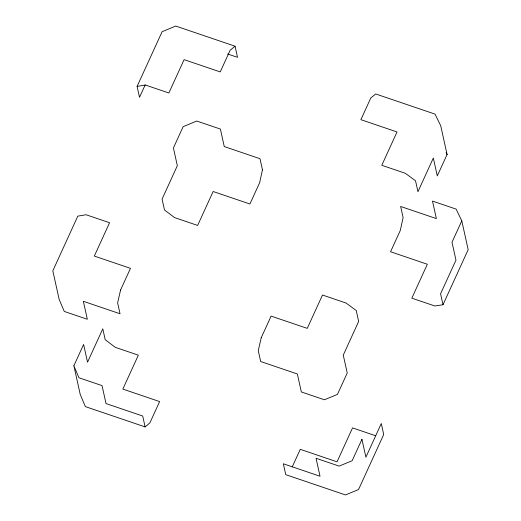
<?xml version="1.0" encoding="UTF-8"?>
<svg xmlns="http://www.w3.org/2000/svg" width="521" height="521" viewBox="0 0 521 521"><rect width="100%" height="100%" fill="white"/><g stroke="black" fill="none" stroke-linecap="round" stroke-linejoin="round"><path stroke-width="0.78" d="M145.157 84.956L139.517 97.29L137.101 86.401L162.09 31.729L175.707 26.05L235.056 46.206L237.524 57.336L227.638 53.982M73.871 365.768L83.607 344.472L87.535 362.206L102.793 328.823L105.203 339.712L115.278 347.338L138.345 355.166L122.845 389.089L159.621 401.58L149.892 422.863L145.112 426.901L85.366 406.614L80.214 394.39L73.871 365.768L78.971 377.771L102.038 385.599L106.024 403.567L142.702 416.025L145.112 426.901M292.216 466.953L300.265 449.336L337.035 461.827L352.541 427.904L375.608 435.738M447.083 154.503L437.295 175.916L433.335 158.039L417.946 191.702L415.517 180.754L405.305 173.278L381.795 165.294L397.028 131.95L360.884 119.68L370.796 97.994L375.7 93.962L435.048 114.119L440.688 125.678L447.083 154.503L446.08 152.432M461.788 220.832L452 242.245L455.966 260.122L440.577 293.792L443.006 304.739L434.905 306.003L411.831 298.168L427.337 264.245L390.561 251.754L400.284 230.471L403.111 217.602L400.642 206.466L436.377 218.605L432.489 201.08L456.103 209.103L461.788 220.832L468.177 249.657L443.006 304.739M235.056 46.206L230.152 50.231L220.24 71.918L184.095 59.641L168.863 92.985L145.352 85.001L137.101 86.401M262.467 169.846L259.64 182.715L249.917 203.998L213.141 191.507L197.641 225.43L174.568 217.596L164.499 209.976L162.083 199.087L177.342 165.704L173.408 147.971L183.138 126.675L196.762 121.035L220.376 129.052L224.258 146.57L259.999 158.71L262.467 169.846M120.566 290.028L117.622 302.883L120.032 313.759L83.353 301.307L87.333 319.269L64.265 311.441L59.166 299.438L52.823 270.816L77.811 216.143L86.056 214.743L109.566 222.721L94.327 256.065L130.471 268.341L120.566 290.028M261.21 337.784L258.266 350.646L260.676 361.522L297.354 373.98L301.34 391.942L324.407 399.776L337.445 394.404L347.233 372.99L343.267 355.107L358.656 321.444L356.227 310.496L346.009 303.014L322.499 295.029L307.26 328.373L271.115 316.097L261.21 337.784M361.939 439.32L352.15 460.733L339.112 466.106L316.045 458.272L320.024 476.24L283.346 463.781L285.755 474.664L345.508 494.95L358.539 489.558L383.71 434.475L381.287 423.527L365.898 457.197L361.939 439.32"/></g></svg>
